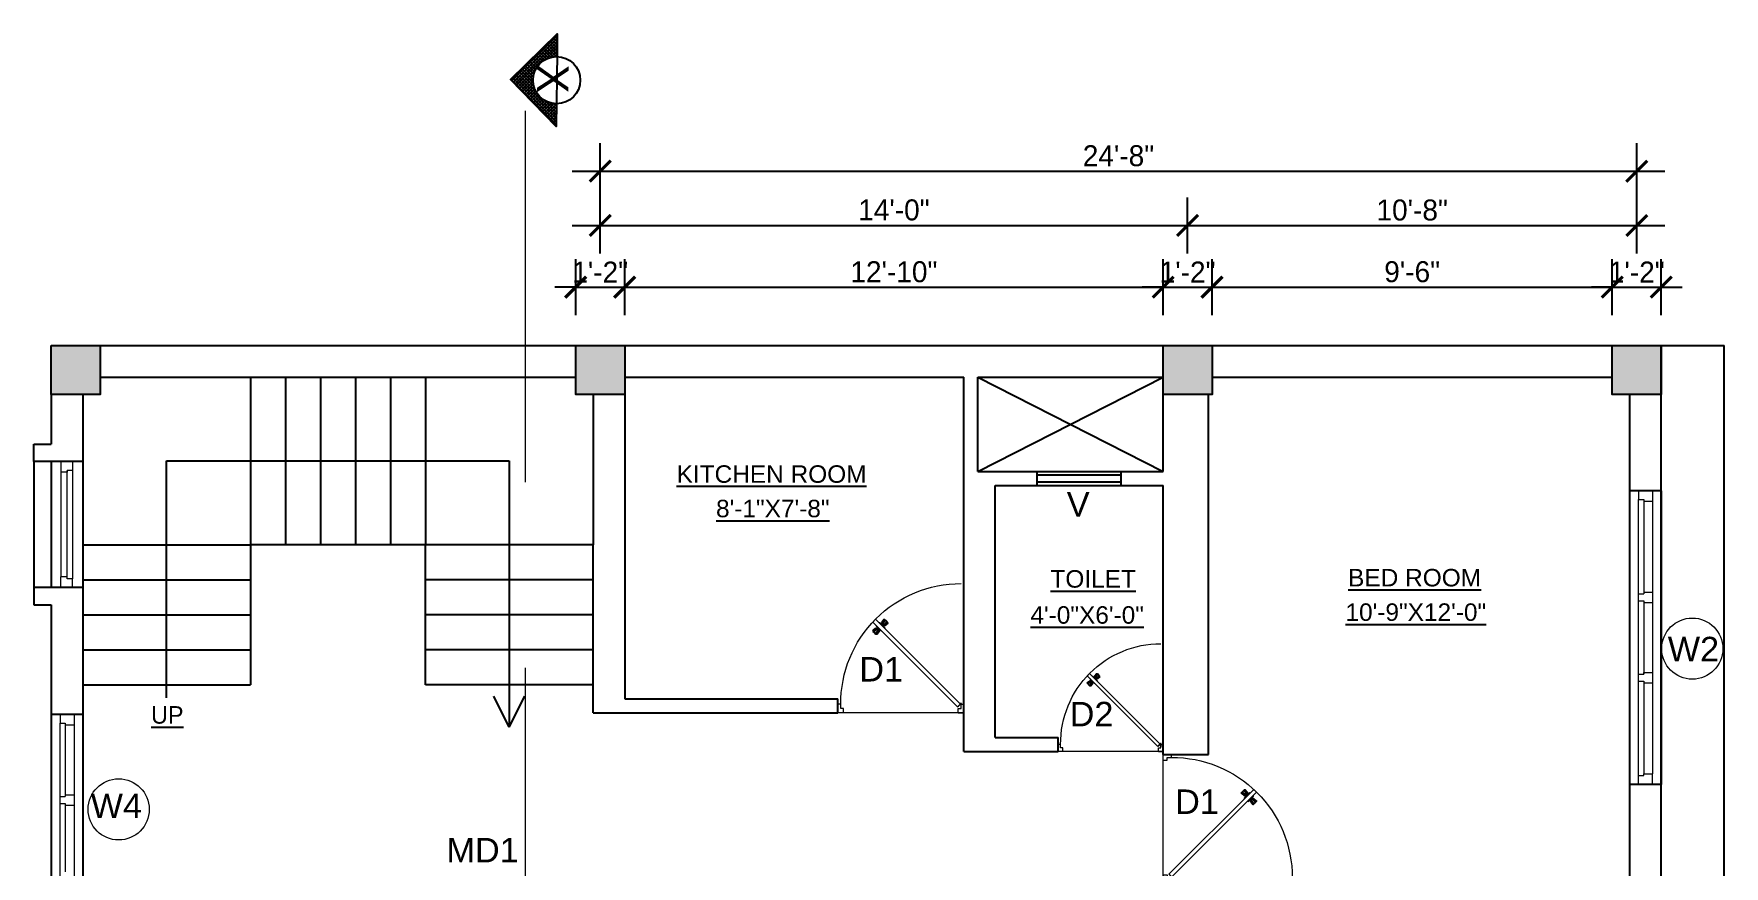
# Model space of a CAD drawing. Header units: inches. Extents: x -343 to 13887, y -13069 to -746.
# Drawn here: x 6903.3 to 7386.8, y -8328.5 to -8090.3 of the extents above; entities that cross this region are included whole.
import ezdxf

# ---------------------------------------------------------------- set-up
doc = ezdxf.new("R2010")
doc.units = ezdxf.units.IN
doc.header["$LTSCALE"] = 17
doc.header["$MEASUREMENT"] = 0
doc.linetypes.add('21_FP_00$0$HIDDEN', pattern=[0.375, 0.25, -0.125])
doc.linetypes.add('PHANTOM2', pattern=[1.25, 0.625, -0.125, 0.125, -0.125, 0.125, -0.125])
for name, color, linetype, lineweight in [('25 BOT BAR', 12, 'Continuous', 25), ('aa_section_line', 2, 'PHANTOM2', 13), ('DOOR & WIN', 1, 'Continuous', 25), ('OUTLINE', 1, 'Continuous', 25), ('PUERTAS', 7, 'Continuous', 9), ('TEXT', 231, 'Continuous', 20), ('WINDOW FRAME PLAN', 162, 'Continuous', 18)]:
    doc.layers.add(name, color=color, linetype=linetype, lineweight=lineweight)
doc.layers.add('A-Sect-Iden', color=111, linetype='Continuous')
doc.styles.add('ARCHITECTURE', font='stylu.ttf')
doc.styles.add('DIMTEXT', font='arial.ttf', dxfattribs={"height": 6})
doc.styles.add('HEADING', font='swissel.ttf')
doc.dimstyles.new('8 SCALE', dxfattribs={"dimscale": 0, "dimtxt": 6, "dimasz": 6, "dimexe": 8, "dimexo": 8, "dimgap": 1.25, "dimtad": 1, "dimdec": 0, "dimzin": 3, "dimdsep": 46, "dimlunit": 4, "dimtxsty": 'ARCHITECTURE', "dimblk": 'ARCHTICK', "dimcen": 8, "dimdle": 8, "dimclrd": 5, "dimclre": 5, "dimclrt": 7, "dimadec": 0, "dimazin": 0, "dimtfac": 0.75, "dimtdec": 0, "dimtix": 1, "dimtmove": 2, "dimatfit": 3, "dimldrblk": 'ARCHTICK', "dimfxl": 8, "dimfxlon": 1, "dimtolj": 1, "dimtzin": 0, "dimlwd": -1, "dimlwe": -1, "dimarcsym": 0})

# ---------------------------------------------------------------- blocks, each defined once
blk = doc.blocks.new('DFFDFD')
at = {"layer": 'DOOR & WIN'}
for p, q in [((-13646.78, -2252.33), (-13646.78, -2168.33)), ((-13637.78, -2168.33), (-13646.78, -2168.33)), ((-13637.78, -2168.33), (-13637.78, -2252.33)), ((-13637.78, -2252.33), (-13646.78, -2252.33)), ((-13637.78, -2252.33), (-13646.78, -2252.33))]:
    blk.add_line(p, q, dxfattribs=at)
at = {"layer": 'WINDOW FRAME PLAN'}
for p, q in [((-13644.28, -2168.33), (-13644.28, -2170.83)), ((-13640.28, -2168.33), (-13640.28, -2171.33)), ((-13644.28, -2249.83), (-13644.28, -2170.83)), ((-13644.28, -2170.83), (-13642.78, -2170.83)), ((-13642.78, -2170.83), (-13642.78, -2171.33)), ((-13642.78, -2171.33), (-13642.78, -2197.83)), ((-13642.78, -2171.33), (-13640.28, -2171.33)), ((-13640.28, -2171.33), (-13640.28, -2249.33)), ((-13644.28, -2197.83), (-13642.78, -2197.83)), ((-13642.78, -2197.33), (-13640.28, -2197.33)), ((-13644.28, -2199.83), (-13642.78, -2199.83)), ((-13642.78, -2199.83), (-13642.78, -2200.33)), ((-13642.78, -2199.83), (-13642.78, -2220.83)), ((-13642.78, -2200.33), (-13640.28, -2200.33)), ((-13644.28, -2220.83), (-13642.78, -2220.83)), ((-13644.28, -2222.83), (-13642.78, -2222.83)), ((-13642.78, -2220.33), (-13640.28, -2220.33)), ((-13642.78, -2220.83), (-13642.78, -2220.33)), ((-13642.78, -2222.83), (-13642.78, -2249.33)), ((-13642.78, -2223.33), (-13640.28, -2223.33)), ((-13644.28, -2252.33), (-13644.28, -2249.83)), ((-13644.28, -2249.83), (-13642.78, -2249.83)), ((-13642.78, -2249.33), (-13640.28, -2249.33)), ((-13642.78, -2249.83), (-13642.78, -2249.33)), ((-13640.28, -2252.33), (-13640.28, -2249.33))]:
    blk.add_line(p, q, dxfattribs=at)
blk = doc.blocks.new('_ArchTick')
at = {"color": 0, "linetype": 'ByBlock', "const_width": 0.15}
blk.add_lwpolyline([(-0.5, -0.5), (0.5, 0.5)], dxfattribs=at)
blk = doc.blocks.new('*D3031')
at = {"layer": 'Defpoints', "color": 0, "transparency": 16777216}
for p in [(7072.29, -8162.81), (7058.29, -8179.55), (7072.29, -8179.55)]:
    blk.add_point(p, dxfattribs=at)
at = {"layer": 'OUTLINE', "color": 5, "transparency": 16777216}
for p, q in [((7058.29, -8170.81), (7058.29, -8154.81)), ((7072.29, -8170.81), (7072.29, -8154.81)), ((7058.29, -8162.81), (7052.29, -8162.81)), ((7058.29, -8162.81), (7072.29, -8162.81)), ((7072.29, -8162.81), (7078.29, -8162.81))]:
    blk.add_line(p, q, dxfattribs=at)
at = {"layer": 'OUTLINE', "color": 5, "transparency": 16777216, "xscale": 6, "yscale": 6, "zscale": 6}
blk.add_blockref('_ArchTick', (7058.29, -8162.81), dxfattribs=at)
at = {"layer": 'OUTLINE', "color": 5, "transparency": 16777216, "xscale": 6, "yscale": 6, "zscale": 6, "rotation": 180}
blk.add_blockref('_ArchTick', (7072.29, -8162.81), dxfattribs=at)
at = {"layer": 'OUTLINE', "color": 7, "transparency": 16777216, "insert": (7065.29, -8158.5), "char_height": 6, "attachment_point": 5, "style": 'ARCHITECTURE'}
blk.add_mtext('\\A1;1\'-2"', dxfattribs=at)
blk = doc.blocks.new('*D3032')
at = {"layer": 'Defpoints', "color": 0, "transparency": 16777216}
for p in [(7226.29, -8162.81), (7072.29, -8179.55), (7226.29, -8179.55)]:
    blk.add_point(p, dxfattribs=at)
at = {"layer": 'OUTLINE', "color": 5, "transparency": 16777216}
for p, q in [((7072.29, -8170.81), (7072.29, -8154.81)), ((7226.29, -8170.81), (7226.29, -8154.81)), ((7064.29, -8162.81), (7234.29, -8162.81))]:
    blk.add_line(p, q, dxfattribs=at)
at = {"layer": 'OUTLINE', "color": 5, "transparency": 16777216, "xscale": 6, "yscale": 6, "zscale": 6, "rotation": 180}
blk.add_blockref('_ArchTick', (7072.29, -8162.81), dxfattribs=at)
at = {"layer": 'OUTLINE', "color": 5, "transparency": 16777216, "xscale": 6, "yscale": 6, "zscale": 6}
blk.add_blockref('_ArchTick', (7226.29, -8162.81), dxfattribs=at)
at = {"layer": 'OUTLINE', "color": 7, "transparency": 16777216, "insert": (7149.29, -8158.45), "char_height": 6, "attachment_point": 5, "style": 'ARCHITECTURE'}
blk.add_mtext('\\A1;12\'-10"', dxfattribs=at)
blk = doc.blocks.new('*D3033')
at = {"layer": 'Defpoints', "color": 0, "transparency": 16777216}
for p in [(7240.29, -8162.81), (7226.29, -8179.55), (7240.29, -8179.55)]:
    blk.add_point(p, dxfattribs=at)
at = {"layer": 'OUTLINE', "color": 5, "transparency": 16777216}
for p, q in [((7226.29, -8170.81), (7226.29, -8154.81)), ((7240.29, -8170.81), (7240.29, -8154.81)), ((7226.29, -8162.81), (7220.29, -8162.81)), ((7226.29, -8162.81), (7240.29, -8162.81)), ((7240.29, -8162.81), (7246.29, -8162.81))]:
    blk.add_line(p, q, dxfattribs=at)
at = {"layer": 'OUTLINE', "color": 5, "transparency": 16777216, "xscale": 6, "yscale": 6, "zscale": 6}
blk.add_blockref('_ArchTick', (7226.29, -8162.81), dxfattribs=at)
at = {"layer": 'OUTLINE', "color": 5, "transparency": 16777216, "xscale": 6, "yscale": 6, "zscale": 6, "rotation": 180}
blk.add_blockref('_ArchTick', (7240.29, -8162.81), dxfattribs=at)
at = {"layer": 'OUTLINE', "color": 7, "transparency": 16777216, "insert": (7233.29, -8158.5), "char_height": 6, "attachment_point": 5, "style": 'ARCHITECTURE'}
blk.add_mtext('\\A1;1\'-2"', dxfattribs=at)
blk = doc.blocks.new('*D3034')
at = {"layer": 'Defpoints', "color": 0, "transparency": 16777216}
for p in [(7354.76, -8162.81), (7240.29, -8179.55), (7354.76, -8179.55)]:
    blk.add_point(p, dxfattribs=at)
at = {"layer": 'OUTLINE', "color": 5, "transparency": 16777216}
for p, q in [((7240.29, -8170.81), (7240.29, -8154.81)), ((7354.76, -8170.81), (7354.76, -8154.81)), ((7232.29, -8162.81), (7362.76, -8162.81))]:
    blk.add_line(p, q, dxfattribs=at)
at = {"layer": 'OUTLINE', "color": 5, "transparency": 16777216, "xscale": 6, "yscale": 6, "zscale": 6, "rotation": 180}
blk.add_blockref('_ArchTick', (7240.29, -8162.81), dxfattribs=at)
at = {"layer": 'OUTLINE', "color": 5, "transparency": 16777216, "xscale": 6, "yscale": 6, "zscale": 6}
blk.add_blockref('_ArchTick', (7354.76, -8162.81), dxfattribs=at)
at = {"layer": 'OUTLINE', "color": 7, "transparency": 16777216, "insert": (7297.52, -8158.44), "char_height": 6, "attachment_point": 5, "style": 'ARCHITECTURE'}
blk.add_mtext('\\A1;9\'-6"', dxfattribs=at)
blk = doc.blocks.new('*D3035')
at = {"layer": 'Defpoints', "color": 0, "transparency": 16777216}
for p in [(7368.76, -8162.81), (7354.76, -8179.55), (7368.76, -8179.55)]:
    blk.add_point(p, dxfattribs=at)
at = {"layer": 'OUTLINE', "color": 5, "transparency": 16777216}
for p, q in [((7354.76, -8170.81), (7354.76, -8154.81)), ((7368.76, -8170.81), (7368.76, -8154.81)), ((7354.76, -8162.81), (7348.76, -8162.81)), ((7354.76, -8162.81), (7368.76, -8162.81)), ((7368.76, -8162.81), (7374.76, -8162.81))]:
    blk.add_line(p, q, dxfattribs=at)
at = {"layer": 'OUTLINE', "color": 5, "transparency": 16777216, "xscale": 6, "yscale": 6, "zscale": 6}
blk.add_blockref('_ArchTick', (7354.76, -8162.81), dxfattribs=at)
at = {"layer": 'OUTLINE', "color": 5, "transparency": 16777216, "xscale": 6, "yscale": 6, "zscale": 6, "rotation": 180}
blk.add_blockref('_ArchTick', (7368.76, -8162.81), dxfattribs=at)
at = {"layer": 'OUTLINE', "color": 7, "transparency": 16777216, "insert": (7361.76, -8158.5), "char_height": 6, "attachment_point": 5, "style": 'ARCHITECTURE'}
blk.add_mtext('\\A1;1\'-2"', dxfattribs=at)
blk = doc.blocks.new('*D3036')
at = {"layer": 'Defpoints', "color": 0, "transparency": 16777216}
for p in [(7233.29, -8145.17), (7065.29, -8186.55), (7233.29, -8186.55)]:
    blk.add_point(p, dxfattribs=at)
at = {"layer": 'OUTLINE', "color": 5, "transparency": 16777216}
for p, q in [((7065.29, -8153.17), (7065.29, -8137.17)), ((7233.29, -8153.17), (7233.29, -8137.17)), ((7057.29, -8145.17), (7241.29, -8145.17))]:
    blk.add_line(p, q, dxfattribs=at)
at = {"layer": 'OUTLINE', "color": 5, "transparency": 16777216, "xscale": 6, "yscale": 6, "zscale": 6, "rotation": 180}
blk.add_blockref('_ArchTick', (7065.29, -8145.17), dxfattribs=at)
at = {"layer": 'OUTLINE', "color": 5, "transparency": 16777216, "xscale": 6, "yscale": 6, "zscale": 6}
blk.add_blockref('_ArchTick', (7233.29, -8145.17), dxfattribs=at)
at = {"layer": 'OUTLINE', "color": 7, "transparency": 16777216, "insert": (7149.29, -8140.76), "char_height": 6, "attachment_point": 5, "style": 'ARCHITECTURE'}
blk.add_mtext('\\A1;14\'-0"', dxfattribs=at)
blk = doc.blocks.new('*D3037')
at = {"layer": 'Defpoints', "color": 0, "transparency": 16777216}
for p in [(7361.76, -8145.17), (7233.29, -8186.55), (7361.76, -8186.55)]:
    blk.add_point(p, dxfattribs=at)
at = {"layer": 'OUTLINE', "color": 5, "transparency": 16777216}
for p, q in [((7233.29, -8153.17), (7233.29, -8137.17)), ((7361.76, -8153.17), (7361.76, -8137.17)), ((7225.29, -8145.17), (7369.76, -8145.17))]:
    blk.add_line(p, q, dxfattribs=at)
at = {"layer": 'OUTLINE', "color": 5, "transparency": 16777216, "xscale": 6, "yscale": 6, "zscale": 6, "rotation": 180}
blk.add_blockref('_ArchTick', (7233.29, -8145.17), dxfattribs=at)
at = {"layer": 'OUTLINE', "color": 5, "transparency": 16777216, "xscale": 6, "yscale": 6, "zscale": 6}
blk.add_blockref('_ArchTick', (7361.76, -8145.17), dxfattribs=at)
at = {"layer": 'OUTLINE', "color": 7, "transparency": 16777216, "insert": (7297.52, -8140.79), "char_height": 6, "attachment_point": 5, "style": 'ARCHITECTURE'}
blk.add_mtext('\\A1;10\'-8"', dxfattribs=at)
blk = doc.blocks.new('*D3038')
at = {"layer": 'Defpoints', "color": 0, "transparency": 16777216}
for p in [(7361.76, -8129.64), (7065.29, -8186.55), (7361.76, -8186.55)]:
    blk.add_point(p, dxfattribs=at)
at = {"layer": 'OUTLINE', "color": 5, "transparency": 16777216}
for p, q in [((7065.29, -8137.64), (7065.29, -8121.64)), ((7361.76, -8137.64), (7361.76, -8121.64)), ((7057.29, -8129.64), (7369.76, -8129.64))]:
    blk.add_line(p, q, dxfattribs=at)
at = {"layer": 'OUTLINE', "color": 5, "transparency": 16777216, "xscale": 6, "yscale": 6, "zscale": 6, "rotation": 180}
blk.add_blockref('_ArchTick', (7065.29, -8129.64), dxfattribs=at)
at = {"layer": 'OUTLINE', "color": 5, "transparency": 16777216, "xscale": 6, "yscale": 6, "zscale": 6}
blk.add_blockref('_ArchTick', (7361.76, -8129.64), dxfattribs=at)
at = {"layer": 'OUTLINE', "color": 7, "transparency": 16777216, "insert": (7213.52, -8125.26), "char_height": 6, "attachment_point": 5, "style": 'ARCHITECTURE'}
blk.add_mtext('\\A1;24\'-8"', dxfattribs=at)
blk = doc.blocks.new('3ft')
at = {"layer": 'PUERTAS', "color": 6}
for p, q in [((1.01, 2.52), (25.23, 26.74)), ((26.05, 25.92), (1.77, 1.64)), ((26.05, 25.92), (25.23, 26.74)), ((0, 2.4), (0, 0)), ((0.72, 2.4), (0, 2.4)), ((1.6, 0), (0, 0)), ((0.72, 1.52), (0.72, 2.44)), ((0.8, 1.52), (0.72, 1.52)), ((0.8, 1.52), (0.8, 2.41)), ((0.8, 1.2), (0.8, 1.52)), ((1.6, 1.2), (0.8, 1.2)), ((1.57, 1.84), (0.94, 2.47)), ((1.63, 1.89), (0.97, 2.55)), ((1.63, 1.89), (1.57, 1.84)), ((1.77, 1.64), (1.57, 1.84)), ((1.6, 0), (1.6, 1.2)), ((34.4, 0), (34.4, 1.2)), ((34.4, 1.2), (35.2, 1.2)), ((34.4, 0), (36, 0)), ((35.2, 1.2), (35.2, 2.4)), ((35.2, 2.4), (36, 2.4)), ((36, 0), (36, 2.4))]:
    blk.add_line(p, q, dxfattribs=at)
at = {"layer": 'PUERTAS', "color": 8}
for p, q in [((22.57, 24.94), (21.65, 25.68)), ((22.63, 24.99), (21.69, 25.75)), ((22.74, 25.1), (21.84, 25.9)), ((22.13, 26.28), (21.98, 26.13)), ((22.88, 25.24), (22.01, 26.06)), ((22.13, 26.28), (22.27, 26.42)), ((22.29, 26.41), (22.27, 26.42)), ((23.16, 25.52), (22.34, 26.39)), ((23.3, 25.66), (22.5, 26.56)), ((23.41, 25.77), (22.65, 26.71)), ((22.69, 24.32), (23.02, 24.83)), ((23.46, 25.83), (22.72, 26.75)), ((22.95, 24.96), (22.84, 25.07)), ((22.98, 24.99), (22.86, 25.1)), ((23.03, 25.04), (22.91, 25.15)), ((22.91, 24.53), (23.1, 24.91)), ((23.11, 25.12), (22.99, 25.23)), ((23.13, 24.76), (23.18, 24.99)), ((23.28, 25.3), (23.17, 25.41)), ((23.36, 25.37), (23.25, 25.49)), ((23.31, 24.94), (23.28, 25.08)), ((23.41, 25.43), (23.3, 25.54)), ((23.46, 25.09), (23.32, 25.13)), ((23.44, 25.45), (23.33, 25.56)), ((23.64, 25.27), (23.41, 25.22)), ((23.87, 25.49), (23.49, 25.3)), ((24.08, 25.71), (23.57, 25.38)), ((24.58, 24.33), (24.52, 24.1)), ((24.8, 24.56), (24.61, 24.18)), ((25.02, 24.77), (24.68, 24.26)), ((23.63, 23.38), (24.14, 23.72)), ((23.84, 23.6), (24.22, 23.79)), ((24.07, 23.82), (24.3, 23.88)), ((24.25, 24), (24.39, 23.97)), ((24.25, 23.26), (24.99, 22.34)), ((24.27, 23.64), (24.38, 23.53)), ((24.3, 23.67), (24.41, 23.56)), ((24.3, 23.32), (25.06, 22.38)), ((24.35, 23.72), (24.46, 23.61)), ((24.4, 24.15), (24.43, 24.01)), ((24.41, 23.43), (25.2, 22.53)), ((24.43, 23.8), (24.54, 23.69)), ((24.55, 23.57), (25.37, 22.7)), ((24.6, 23.97), (24.72, 23.86)), ((24.68, 24.05), (24.79, 23.94)), ((24.73, 24.1), (24.85, 23.99)), ((24.76, 24.13), (24.87, 24.02)), ((24.83, 23.85), (25.7, 23.03)), ((24.97, 23.99), (25.87, 23.2)), ((25.08, 24.1), (26.02, 23.34)), ((25.14, 24.15), (26.06, 23.41)), ((25.58, 22.82), (25.43, 22.67)), ((25.58, 22.82), (25.73, 22.97)), ((25.72, 22.98), (25.73, 22.97)), ((0, 0), (36, 0))]:
    blk.add_line(p, q, dxfattribs=at)
at = {"layer": 'PUERTAS', "color": 1}
for p, q in [((21.67, 25.73), (22.17, 26.23)), ((22.49, 24.95), (21.67, 25.61)), ((21.7, 25.82), (22.14, 26.26)), ((21.73, 25.79), (21.7, 25.82)), ((22.58, 26.7), (22.14, 26.26)), ((22.67, 26.73), (22.17, 26.23)), ((22.61, 26.67), (22.58, 26.7)), ((22.6, 24.96), (23.02, 25.38)), ((22.61, 24.25), (22.92, 24.72)), ((22.7, 25.07), (22.71, 25.06)), ((23.45, 25.91), (22.79, 26.73)), ((22.82, 25.06), (23.08, 25.32)), ((22.94, 24.95), (22.83, 25.07)), ((22.92, 24.72), (22.92, 24.72)), ((22.93, 24.94), (23.19, 25.21)), ((22.93, 24.84), (22.93, 24.83)), ((23.44, 25.81), (23.02, 25.38)), ((23.34, 25.58), (23.08, 25.32)), ((23.46, 25.47), (23.19, 25.21)), ((23.33, 25.7), (23.34, 25.69)), ((23.45, 25.46), (23.33, 25.57)), ((23.57, 25.47), (23.57, 25.47)), ((24.15, 25.79), (23.68, 25.48)), ((23.68, 25.48), (23.68, 25.48)), ((24.27, 25.78), (24.26, 25.79)), ((24.79, 24.38), (24.78, 24.37)), ((24.78, 24.26), (24.78, 24.26)), ((25.1, 24.84), (24.79, 24.38)), ((25.09, 24.96), (25.1, 24.95)), ((22.62, 24.13), (22.61, 24.14)), ((23.44, 23.31), (23.45, 23.3)), ((23.56, 23.3), (24.03, 23.61)), ((24.03, 23.61), (24.03, 23.62)), ((24.14, 23.62), (24.14, 23.62)), ((24.25, 23.62), (24.51, 23.89)), ((24.26, 23.29), (24.69, 23.71)), ((24.26, 23.63), (24.37, 23.52)), ((24.26, 23.18), (24.92, 22.37)), ((24.37, 23.52), (24.63, 23.77)), ((24.37, 23.4), (24.37, 23.4)), ((24.78, 24.15), (24.51, 23.89)), ((24.89, 24.03), (24.63, 23.77)), ((25.11, 24.14), (24.69, 23.71)), ((24.77, 24.14), (24.88, 24.03)), ((25, 24.03), (25, 24.03)), ((25.04, 22.36), (25.54, 22.86)), ((25.1, 22.42), (25.13, 22.39)), ((25.13, 22.39), (25.57, 22.83)), ((25.22, 24.14), (26.03, 23.48)), ((26.04, 23.37), (25.54, 22.86)), ((26.01, 23.27), (25.57, 22.83)), ((25.98, 23.3), (26.01, 23.27))]:
    blk.add_line(p, q, dxfattribs=at)
at = {"layer": 'PUERTAS', "color": 2}
for p, q in [((21.99, 26.11), (21.98, 26.13)), ((25.42, 22.68), (25.43, 22.67))]:
    blk.add_line(p, q, dxfattribs=at)
at = {"layer": 'PUERTAS', "color": 6}
for radius in [0.155, 0.0752]:
    blk.add_circle((0.82, 2.56), radius, dxfattribs=at)
blk.add_arc((0.82, 2.56), 34.38, 359.7285, 90.0333, dxfattribs=at)
at = {"layer": 'PUERTAS', "color": 1}
for centre, start, end in [((22.54, 25.01), 231.0764, 315), ((22.67, 24.2), 135, 225), ((22.73, 26.68), 38.9236, 135), ((22.77, 25.12), 225, 315), ((22.99, 24.89), 135, 219.7428), ((22.87, 24.78), 315, 39.7428), ((23.28, 25.63), 315, 45), ((23.39, 25.86), 315, 38.9236), ((23.51, 25.41), 50.2572, 135), ((23.62, 25.53), 230.2572, 315), ((24.2, 25.73), 45, 135), ((24.84, 24.31), 135, 219.7428), ((24.72, 24.21), 315, 39.7428), ((25.04, 24.89), 315, 45), ((23.51, 23.36), 225, 315), ((24.09, 23.56), 50.2572, 135), ((24.2, 23.68), 230.2572, 315), ((24.32, 23.23), 135, 218.9236), ((24.42, 23.46), 135, 225), ((24.94, 23.98), 45, 135), ((24.98, 22.42), 218.9236, 315), ((25.17, 24.08), 51.0764, 135), ((25.98, 23.42), 315, 51.0764)]:
    blk.add_arc(centre, 0.08, start, end, dxfattribs=at)
blk = doc.blocks.new('*U2802')
at = {"color": 3, "xscale": -1}
blk.add_blockref('3ft', (42, 0), dxfattribs=at)
blk = doc.blocks.new('2ft6in')
at = {"layer": 'PUERTAS', "color": 2}
for p, q in [((0.84, 2.1), (21.02, 22.28)), ((21.71, 21.6), (1.47, 1.37)), ((18.33, 21.76), (18.31, 21.77)), ((21.71, 21.6), (21.02, 22.28)), ((21.18, 18.9), (21.2, 18.89)), ((0, 2), (0, 0)), ((0.6, 2), (0, 2)), ((1.33, 0), (0, 0)), ((0.6, 1.26), (0.6, 2.04)), ((0.67, 1.26), (0.6, 1.26)), ((0.67, 1.26), (0.67, 2.01)), ((0.67, 1), (0.67, 1.26)), ((1.33, 1), (0.67, 1)), ((1.31, 1.53), (0.79, 2.06)), ((1.36, 1.58), (0.81, 2.12)), ((1.36, 1.58), (1.31, 1.53)), ((1.47, 1.37), (1.31, 1.53)), ((1.33, 0), (1.33, 1)), ((28.67, 0), (28.67, 1)), ((28.67, 1), (29.33, 1)), ((28.67, 0), (30, 0)), ((29.33, 1), (29.33, 2)), ((29.33, 2), (30, 2)), ((30, 0), (30, 2))]:
    blk.add_line(p, q, dxfattribs=at)
at = {"layer": 'PUERTAS', "color": 8}
for p, q in [((18.81, 20.78), (18.04, 21.4)), ((18.86, 20.83), (18.08, 21.46)), ((18.95, 20.92), (18.2, 21.58)), ((18.44, 21.9), (18.31, 21.77)), ((19.07, 21.03), (18.34, 21.72)), ((18.44, 21.9), (18.56, 22.02)), ((18.58, 22.01), (18.56, 22.02)), ((19.3, 21.26), (18.61, 22)), ((19.42, 21.38), (18.75, 22.14)), ((19.51, 21.48), (18.88, 22.26)), ((18.91, 20.27), (19.19, 20.69)), ((19.55, 21.53), (18.93, 22.3)), ((19.13, 20.8), (19.03, 20.9)), ((19.15, 20.82), (19.05, 20.92)), ((19.09, 20.44), (19.25, 20.76)), ((19.19, 20.87), (19.1, 20.96)), ((19.25, 20.93), (19.16, 21.02)), ((19.28, 20.63), (19.32, 20.83)), ((19.4, 21.08), (19.31, 21.17)), ((19.47, 21.15), (19.38, 21.24)), ((19.43, 20.78), (19.4, 20.9)), ((19.51, 21.19), (19.42, 21.28)), ((19.55, 20.91), (19.43, 20.94)), ((19.53, 21.21), (19.44, 21.3)), ((19.7, 21.06), (19.51, 21.01)), ((19.89, 21.24), (19.58, 21.08)), ((20.07, 21.42), (19.64, 21.15)), ((19.69, 19.49), (20.12, 19.76)), ((19.87, 19.67), (20.18, 19.83)), ((20.06, 19.85), (20.25, 19.9)), ((20.21, 20), (20.33, 19.97)), ((20.21, 19.38), (20.83, 18.61)), ((20.23, 19.7), (20.32, 19.61)), ((20.25, 19.72), (20.34, 19.63)), ((20.25, 19.43), (20.88, 18.65)), ((20.29, 19.76), (20.38, 19.67)), ((20.33, 20.13), (20.36, 20.01)), ((20.34, 19.53), (21, 18.77)), ((20.36, 19.83), (20.45, 19.74)), ((20.48, 20.28), (20.44, 20.08)), ((20.46, 19.64), (21.14, 18.91)), ((20.5, 19.98), (20.6, 19.89)), ((20.67, 20.47), (20.51, 20.15)), ((20.85, 20.64), (20.57, 20.22)), ((20.57, 20.04), (20.66, 19.95)), ((20.61, 20.09), (20.7, 19.99)), ((20.63, 20.11), (20.72, 20.01)), ((20.69, 19.87), (21.42, 19.19)), ((20.81, 19.99), (21.56, 19.33)), ((20.9, 20.08), (21.68, 19.45)), ((20.95, 20.13), (21.72, 19.51)), ((21.32, 19.01), (21.2, 18.89)), ((21.32, 19.01), (21.44, 19.14)), ((21.43, 19.15), (21.44, 19.14)), ((0, 0), (30, 0))]:
    blk.add_line(p, q, dxfattribs=at)
at = {"layer": 'PUERTAS', "color": 1}
for p, q in [((18.06, 21.44), (18.48, 21.86)), ((18.74, 20.79), (18.06, 21.34)), ((18.08, 21.51), (18.45, 21.88)), ((18.11, 21.49), (18.08, 21.51)), ((18.82, 22.25), (18.45, 21.88)), ((18.9, 22.28), (18.48, 21.86)), ((18.84, 22.23), (18.82, 22.25)), ((18.83, 20.8), (19.18, 21.15)), ((18.84, 20.21), (19.1, 20.6)), ((18.85, 20.11), (18.84, 20.12)), ((18.92, 20.89), (18.93, 20.88)), ((19.54, 21.59), (18.99, 22.27)), ((19.02, 20.88), (19.24, 21.1)), ((19.12, 20.8), (19.03, 20.89)), ((19.1, 20.7), (19.11, 20.69)), ((19.1, 20.6), (19.1, 20.6)), ((19.11, 20.79), (19.33, 21.01)), ((19.54, 21.5), (19.18, 21.15)), ((19.45, 21.31), (19.24, 21.1)), ((19.55, 21.22), (19.33, 21.01)), ((19.45, 21.41), (19.45, 21.41)), ((19.54, 21.22), (19.45, 21.31)), ((19.53, 19.43), (19.54, 19.42)), ((19.64, 21.23), (19.64, 21.23)), ((19.64, 19.42), (20.02, 19.67)), ((19.74, 21.24), (19.73, 21.23)), ((20.12, 21.49), (19.74, 21.24)), ((20.02, 19.67), (20.03, 19.68)), ((20.12, 19.68), (20.12, 19.68)), ((20.21, 19.69), (20.43, 19.9)), ((20.22, 21.48), (20.22, 21.49)), ((20.22, 19.41), (20.57, 19.76)), ((20.22, 19.69), (20.31, 19.6)), ((20.31, 19.6), (20.52, 19.81)), ((20.31, 19.5), (20.31, 19.5)), ((20.65, 20.12), (20.43, 19.9)), ((20.74, 20.03), (20.52, 19.81)), ((20.93, 20.11), (20.57, 19.76)), ((20.64, 20.11), (20.73, 20.02)), ((20.66, 20.31), (20.65, 20.31)), ((20.65, 20.21), (20.65, 20.22)), ((20.91, 20.7), (20.66, 20.31)), ((20.84, 20.02), (20.83, 20.03)), ((20.91, 20.8), (20.91, 20.79)), ((21.02, 20.12), (21.7, 19.57)), ((21.7, 19.47), (21.28, 19.05)), ((21.67, 19.4), (21.31, 19.03)), ((21.65, 19.42), (21.67, 19.4)), ((20.22, 19.32), (20.76, 18.64)), ((20.86, 18.63), (21.28, 19.05)), ((20.91, 18.68), (20.94, 18.66)), ((20.94, 18.66), (21.31, 19.03))]:
    blk.add_line(p, q, dxfattribs=at)
at = {"layer": 'PUERTAS', "color": 2}
for radius in [0.129, 0.0627]:
    blk.add_circle((0.68, 2.14), radius, dxfattribs=at)
at = {"layer": 'PUERTAS', "color": 8}
blk.add_arc((0.68, 2.14), 28.65, 359.7285, 90.0333, dxfattribs=at)
at = {"layer": 'PUERTAS', "color": 1}
for centre, start, end in [((18.78, 20.84), 231.0764, 315), ((18.89, 20.16), 135, 225), ((18.94, 22.23), 38.9236, 135), ((18.97, 20.93), 225, 315), ((19.16, 20.74), 135, 219.7428), ((19.06, 20.65), 315, 39.7428), ((19.4, 21.36), 315, 45), ((19.49, 21.55), 315, 38.9236), ((19.59, 19.47), 225, 315), ((19.6, 21.18), 50.2572, 135), ((19.68, 21.28), 230.2572, 315), ((20.07, 19.63), 50.2572, 135), ((20.17, 21.44), 45, 135), ((20.16, 19.73), 230.2572, 315), ((20.27, 19.36), 135, 218.9236), ((20.35, 19.55), 135, 225), ((20.7, 20.26), 135, 219.7428), ((20.6, 20.17), 315, 39.7428), ((20.78, 19.98), 45, 135), ((20.87, 20.75), 315, 45), ((20.98, 20.07), 51.0764, 135), ((21.65, 19.52), 315, 51.0764), ((20.82, 18.68), 218.9236, 315)]:
    blk.add_arc(centre, 0.0667, start, end, dxfattribs=at)
blk = doc.blocks.new('*U2794')
at = {"color": 3, "xscale": -1}
blk.add_blockref('2ft6in', (42, 0), dxfattribs=at)
blk = doc.blocks.new('*U3030')
at = {"color": 3}
blk.add_blockref('3ft', (0, 0), dxfattribs=at)

msp = doc.modelspace()

# ---------------------------------------------------------------- hatches: boundary and pattern name
at = {"layer": 'A-Sect-Iden', "ltscale": 0.5}
h = msp.add_hatch(dxfattribs=at)
h.set_pattern_fill('ANSI37', color=2, scale=5, style=0)
h.set_pattern_definition([(45, (-18796.2481, -14285.12265), (-0.441941738, 0.441941738), []), (135, (-18796.2481, -14285.12265), (-0.441941738, -0.441941738), [])])
h.paths.add_polyline_path([(7052.76, -8110.35), (7052.69, -8116.85), (7039.59, -8103.47), (7052.96, -8090.36), (7052.9, -8096.86, 1)])
at = {"layer": 'DOOR & WIN'}
h = msp.add_hatch(color=256, dxfattribs=at)
h.dxf.hatch_style = 1
h.paths.add_polyline_path([(6908.29, -8179.55), (6908.29, -8193.55), (6922.29, -8193.55), (6922.29, -8179.55)])
h = msp.add_hatch(color=256, dxfattribs=at)
h.dxf.hatch_style = 1
h.paths.add_polyline_path([(7058.29, -8179.55), (7058.29, -8193.55), (7072.29, -8193.55), (7072.29, -8179.55)])
h = msp.add_hatch(color=256, dxfattribs=at)
h.dxf.hatch_style = 1
h.paths.add_polyline_path([(7240.29, -8179.55), (7226.29, -8179.55), (7226.29, -8193.55), (7240.29, -8193.55)])
h = msp.add_hatch(color=256, dxfattribs=at)
h.dxf.hatch_style = 1
h.paths.add_polyline_path([(7368.76, -8179.55), (7354.76, -8179.55), (7354.76, -8193.55), (7368.76, -8193.55)])

# ---------------------------------------------------------------- linework, layer by layer
at = {"layer": '25 BOT BAR'}
for p, q in [((6922.29, -8179.55), (7058.29, -8179.55)), ((6922.29, -8188.55), (7058.29, -8188.55)), ((6965.29, -8188.55), (6965.29, -8236.55)), ((6975.29, -8188.55), (6975.29, -8236.55)), ((6985.29, -8188.55), (6985.29, -8236.55)), ((6995.29, -8188.55), (6995.29, -8236.55)), ((7005.29, -8188.55), (7005.29, -8236.55)), ((7015.29, -8188.55), (7015.29, -8236.55)), ((7173.29, -8215.55), (7226.29, -8188.55)), ((7173.29, -8188.55), (7226.29, -8215.55)), ((6908.29, -8193.55), (6908.29, -8207.73)), ((6917.29, -8193.55), (6917.29, -8332.55)), ((7063.29, -8193.55), (7063.29, -8236.55)), ((7072.29, -8193.55), (7072.29, -8280.55)), ((6903.29, -8212.73), (6903.29, -8207.73)), ((6903.29, -8207.73), (6908.29, -8207.73)), ((6908.29, -8212.73), (6903.29, -8212.73)), ((6903.29, -8212.73), (6903.29, -8248.73)), ((6908.29, -8212.73), (6908.29, -8248.73)), ((6917.29, -8212.73), (6908.29, -8212.73)), ((6941.29, -8212.55), (7039.29, -8212.55)), ((6941.29, -8280.34), (6941.29, -8212.55)), ((7039.29, -8212.55), (7039.29, -8288.68)), ((7190.29, -8219.55), (7190.29, -8215.55)), ((7190.29, -8216.55), (7214.29, -8216.55)), ((7190.29, -8218.55), (7214.29, -8218.55)), ((7214.29, -8219.55), (7214.29, -8215.55)), ((6917.29, -8236.55), (6965.29, -8236.55)), ((7015.29, -8236.55), (6965.29, -8236.55)), ((6965.29, -8236.55), (6965.29, -8276.55)), ((7063.29, -8236.55), (7015.29, -8236.55)), ((7015.29, -8276.55), (7015.29, -8236.55)), ((7063.29, -8284.55), (7063.29, -8236.55)), ((6917.29, -8246.55), (6965.29, -8246.55)), ((7063.29, -8246.55), (7015.29, -8246.55)), ((6908.29, -8248.73), (6903.29, -8248.73)), ((6903.29, -8248.73), (6903.29, -8253.73)), ((6917.29, -8248.73), (6908.29, -8248.73)), ((6903.29, -8253.73), (6908.29, -8253.73)), ((6908.29, -8253.73), (6908.29, -8332.55)), ((6917.29, -8256.55), (6965.29, -8256.55)), ((7063.29, -8256.55), (7015.29, -8256.55)), ((6917.29, -8266.55), (6965.29, -8266.55)), ((7063.29, -8266.55), (7015.29, -8266.55)), ((6917.29, -8276.55), (6965.29, -8276.55)), ((7063.29, -8276.55), (7015.29, -8276.55)), ((7039.29, -8288.68), (7034.9, -8279.84)), ((7039.29, -8288.68), (7043.69, -8279.84)), ((7072.29, -8280.55), (7133.29, -8280.55)), ((7133.29, -8284.55), (7133.29, -8280.55)), ((7063.29, -8284.55), (7072.29, -8284.55)), ((7072.29, -8284.55), (7133.29, -8284.55)), ((7196.29, -8295.61), (7196.29, -8291.61)), ((7226.29, -8296.55), (7239.29, -8296.55))]:
    msp.add_line(p, q, dxfattribs=at)
at = {"layer": 'A-Sect-Iden', "ltscale": 0.5}
msp.add_lwpolyline([(7052.94, -8095.86), (7052.73, -8116.83), (7039.62, -8103.45), (7053, -8090.35), (7052.94, -8095.86)], dxfattribs=at)
msp.add_circle((7052.83, -8103.61), 6.75, dxfattribs=at)
at = {"layer": 'aa_section_line', "linetype": '21_FP_00$0$HIDDEN', "ltscale": 25}
msp.add_line((7043.86, -8112.35), (7043.85, -8706.14), dxfattribs=at)
at = {"layer": 'DOOR & WIN'}
for p, q in [((7058.29, -8179.55), (7368.76, -8179.55)), ((7368.76, -8332.55), (7368.76, -8179.55)), ((7386.76, -8657.55), (7386.76, -8179.55)), ((7072.29, -8188.55), (7169.29, -8188.55)), ((7173.29, -8188.55), (7226.29, -8188.55)), ((7240.29, -8188.55), (7354.76, -8188.55)), ((7359.76, -8332.55), (7359.76, -8193.55)), ((7173.29, -8215.55), (7226.29, -8215.55)), ((7178.29, -8219.55), (7226.29, -8219.55)), ((6917.29, -8285.03), (6908.29, -8285.03)), ((7169.29, -8295.61), (7196.29, -8295.61)), ((7178.29, -8291.61), (7196.29, -8291.61))]:
    msp.add_line(p, q, dxfattribs=at)
at = {"layer": 'OUTLINE'}
for p, q in [((7368.76, -8179.55), (7386.76, -8179.55)), ((7169.29, -8295.61), (7169.29, -8188.55)), ((7173.29, -8215.55), (7173.29, -8188.55)), ((7226.29, -8215.55), (7226.29, -8193.55)), ((7239.29, -8296.55), (7239.29, -8193.55)), ((7178.29, -8291.61), (7178.29, -8219.55)), ((7226.29, -8296.55), (7226.29, -8219.55))]:
    msp.add_line(p, q, dxfattribs=at)
for points in [[(6908.29, -8179.55), (6922.29, -8179.55), (6922.29, -8193.55), (6908.29, -8193.55)], [(7058.29, -8179.55), (7072.29, -8179.55), (7072.29, -8193.55), (7058.29, -8193.55)], [(7226.29, -8179.55), (7240.29, -8179.55), (7240.29, -8193.55), (7226.29, -8193.55)], [(7354.76, -8179.55), (7368.76, -8179.55), (7368.76, -8193.55), (7354.76, -8193.55)]]:
    msp.add_lwpolyline(points, close=True, dxfattribs=at)
at = {"layer": 'TEXT'}
for centre in [(7377.63, -8266.22), (6927.57, -8312.22)]:
    msp.add_circle(centre, 8.75, dxfattribs=at)
at = {"layer": 'WINDOW FRAME PLAN'}
for p, q in [((6911.05, -8212.73), (6911.05, -8215.73)), ((6914.36, -8212.73), (6914.36, -8215.23)), ((6911.05, -8215.73), (6911.05, -8245.73)), ((6912.86, -8215.73), (6911.05, -8215.73)), ((6912.86, -8246.23), (6912.86, -8215.23)), ((6912.86, -8215.23), (6912.86, -8215.73)), ((6914.36, -8215.23), (6912.86, -8215.23)), ((6914.36, -8215.23), (6914.36, -8246.23)), ((6912.86, -8245.73), (6911.05, -8245.73)), ((6911.05, -8248.73), (6911.05, -8245.73)), ((6912.86, -8246.23), (6912.86, -8245.73)), ((6914.36, -8246.23), (6912.86, -8246.23)), ((6914.36, -8248.73), (6914.36, -8246.23)), ((6910.79, -8285.03), (6910.79, -8287.53)), ((6914.79, -8285.03), (6914.79, -8288.03)), ((6910.79, -8332.55), (6910.79, -8287.53)), ((6910.79, -8287.53), (6912.29, -8287.53)), ((6912.29, -8287.53), (6912.29, -8288.03)), ((6912.29, -8288.03), (6912.29, -8308.53)), ((6912.29, -8288.03), (6914.79, -8288.03)), ((6914.79, -8288.03), (6914.79, -8332.55)), ((6910.79, -8308.53), (6912.29, -8308.53)), ((6910.79, -8310.53), (6912.29, -8310.53)), ((6912.29, -8308.03), (6914.79, -8308.03)), ((6912.29, -8310.53), (6912.29, -8311.03)), ((6912.29, -8310.53), (6912.29, -8330.05)), ((6912.29, -8311.03), (6914.79, -8311.03))]:
    msp.add_line(p, q, dxfattribs=at)

# ---------------------------------------------------------------- block references
at = {"layer": 'DOOR & WIN', "xscale": -1}
msp.add_blockref('*U3030', (7169.29, -8284.55), dxfattribs=at)
at = {"layer": 'DOOR & WIN'}
msp.add_blockref('*U2794', (7184.29, -8295.61), dxfattribs=at)
at = {"layer": 'DOOR & WIN', "rotation": 270}
msp.add_blockref('*U2802', (7226.29, -8290.55), dxfattribs=at)
at = {"layer": 'OUTLINE'}
msp.add_blockref('DFFDFD', (21006.53, -6052.72), dxfattribs=at)

# ---------------------------------------------------------------- texts
at = {"layer": 'A-Sect-Iden', "ltscale": 0.5, "insert": (7051.72, -8103.21), "char_height": 9, "width": 12.25, "attachment_point": 5, "rotation": 269.2631, "style": 'HEADING'}
msp.add_mtext('X', dxfattribs=at)
at = {"layer": 'DOOR & WIN', "char_height": 5, "attachment_point": 5}
for s, insert in [('{\\fArial TUR|b0|i0|c0|p34;\\L\\C7;KITCHEN ROOM}', (7114.3, -8216.32)), ('{\\fArial TUR|b0|i0|c0|p34;\\L\\C7;8\'-1"X7\'-8"}', (7114.65, -8226.18)), ('{\\fArial TUR|b0|i0|c162|p34;\\L\\C7;TOILET}', (7206.28, -8246.31)), ('{\\fArial TUR|b0|i0|c0|p34;\\L\\C7;BED ROOM}', (7298.21, -8245.96)), ('{\\fArial TUR|b0|i0|c0|p34;\\L\\C7;4\'-0"X6\'-0"}', (7204.56, -8256.63)), ('{\\fArial TUR|b0|i0|c0|p34;\\L\\C7;10\'-9"X12\'-0"}', (7298.56, -8255.82)), ('{\\L\\C7;UP}', (6941.47, -8285.22))]:
    msp.add_mtext(s, dxfattribs=dict(at, insert=insert))
at = {"layer": 'TEXT', "style": 'DIMTEXT'}
for s, p in [('V', (7198.74, -8228.46)), ('W2', (7370.63, -8269.85)), ('W4', (6919.57, -8314.67))]:
    msp.add_text(s, height=7, rotation=360, dxfattribs=at).set_placement(p)
for s, p in [('D1', (7139.4, -8275.63)), ('D2', (7199.57, -8288.45)), ('D1', (7229.73, -8313.51)), ('MD1', (7021.33, -8327.38))]:
    msp.add_text(s, height=7, dxfattribs=at).set_placement(p)

# ---------------------------------------------------------------- dimensions: what is measured, and where the dimension line sits
at = {"layer": 'OUTLINE'}
for base, p1, p2, picture, middle in [((7361.76, -8129.64), (7065.29, -8186.55), (7361.76, -8186.55), '*D3038', (7213.52, -8125.26)), ((7233.29, -8145.17), (7065.29, -8186.55), (7233.29, -8186.55), '*D3036', (7149.29, -8140.76)), ((7361.76, -8145.17), (7233.29, -8186.55), (7361.76, -8186.55), '*D3037', (7297.52, -8140.79)), ((7072.29, -8162.81), (7058.29, -8179.55), (7072.29, -8179.55), '*D3031', (7065.29, -8158.5)), ((7226.29, -8162.81), (7072.29, -8179.55), (7226.29, -8179.55), '*D3032', (7149.29, -8158.45)), ((7240.29, -8162.81), (7226.29, -8179.55), (7240.29, -8179.55), '*D3033', (7233.29, -8158.5)), ((7354.76, -8162.81), (7240.29, -8179.55), (7354.76, -8179.55), '*D3034', (7297.52, -8158.44)), ((7368.76, -8162.81), (7354.76, -8179.55), (7368.76, -8179.55), '*D3035', (7361.76, -8158.5))]:
    dim = msp.add_linear_dim(base=base, p1=p1, p2=p2, dimstyle='8 SCALE', override={"dimscale": 1}, dxfattribs=at)
    dim.commit()
    dim.dimension.update_dxf_attribs({"geometry": picture, "text_midpoint": middle})

doc.saveas('drawing.dxf')
